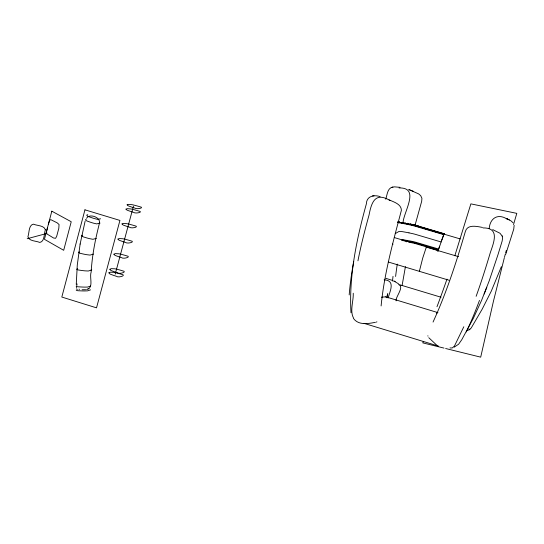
<?xml version="1.0" encoding="UTF-8"?>
<svg xmlns="http://www.w3.org/2000/svg" width="544" height="544" viewBox="0 0 544 544"><rect width="100%" height="100%" fill="white"/><g stroke="black" fill="none" stroke-linecap="round" stroke-linejoin="round"><path stroke-width="0.82" d="M76.962 285.233L76.976 283.88M76.255 284.403L77.282 265.003L80.138 243.97M426.353 247.16L426.272 247.758M353.233 293.223C353.634 301.322 349.54 310.869 353.593 318.199M381.106 305.946C384.241 273.374 393.142 241.76 401.404 210.249C401.234 203.973 393.754 202.028 389.116 199.859M392.489 281.071L393.02 276.366M402.098 285.518L405.43 266.628M387.178 296.657L387.58 294.365L387.314 295.637M443.999 234.682L444.054 234.165L460.244 238.938M80.111 244.106L85.116 221.218M357.952 260.8C360.958 245.378 364.868 230.153 369.05 215.016C371.45 202.538 375.027 191.563 389.973 200.478M387.777 293.42L387.09 296.147M402.988 223.434C403.009 212.636 420.811 187.347 399.065 187.952M47.457 227.786L46.526 231.9L46.995 233.981L53.55 238L55.597 238.306L56.692 236.273L58.82 228.296L59.051 224.522L57.188 222.85L50.769 219.633L49.613 220.429L48.402 224.189M504.329 257.802L493.415 301.369L480.699 357.15L445.631 348.507M504.526 257.067L505.308 254.143M115.212 274.142L133.45 206.224M505.696 252.681L506.294 250.478M385.73 199.213C387.253 195.078 387.26 187.87 392.918 187.054M414.929 225.638L421.695 201.266L421.92 198.315L420.696 195.65L418.676 193.916L409.584 189.87M513.522 224.59L516.8 213.364L470.873 203.871L454.825 255.762M437.886 251.369L443.85 234.206L444.414 233.784L412.542 224.346M388.096 297.969C389.946 291.278 395.746 280.459 384.139 279.82M439.634 246.14L439.049 247.799A19.353 1.53 -73.2 0 0 438.58 249.152L438.042 250.852A9.445 0.748 -73.3 0 0 437.981 251.056M489.165 228.514C490.171 217.852 498.134 213.051 507.552 219.368M505.791 254.136L513.754 229.099L514.148 225.298M441.755 240.122L444.04 234.138M476.129 296.31C481.352 281.921 485.935 267.315 490.314 252.647C493.639 242.706 500.228 227.705 483.058 227.916M396.08 300.852C395.264 297.187 404.892 286.525 398.528 284.512M454.179 347.188L458.646 344.182L461.781 339.701L473.341 318.335L481.61 300.288L489.226 280.772L498.012 254.585L502.146 241.074L502.602 237.993L502.16 235.933M501.35 266.716L491.266 291.183L482.249 309.053L471.213 328.005L469.044 329.834L466.664 330.582M484.153 294.032L486.819 287.239M86.55 218.314C89.25 213.092 101.198 217.335 99.382 223.394C97.492 231.044 95.656 238.707 94.268 246.466C92.732 254.959 91.664 263.541 91.127 272.15C89.223 277.515 94.078 287.973 86.612 289.612M463.814 326.754L454.43 346.079L452.227 347.956L449.956 347.929M433.044 322.068C446.44 292.835 456.375 262.181 465.399 231.37C467.561 224.033 476.959 226.433 482.412 227.426M436.689 313.222L437.634 312.555M419.54 271.191L419.506 271.225A18.945 1.618 -73.3 0 1 419.356 271.34L422.722 258.08L426.312 247.132M469.044 329.834L469.955 329.242M395.257 233.587L399.126 231.377L402.172 231.615A53.557 5.882 16 0 1 409 232.873M401.445 240.23L402.342 239.795A4.658 0.524 16 0 1 402.703 239.788L403.886 239.918M76.514 285.858L76.201 286.328L77.017 286.627A6.684 0.7 -0.1 0 0 78.384 286.817L81.688 287.014A25.711 2.679 -0.1 0 0 84.436 287.11L87.557 287.076L90.501 286.09M77.459 268.75L76.731 269.273L77.602 269.783A6.684 0.782 4.1 0 0 78.968 270.089L82.266 270.552A25.731 2.985 4.1 0 0 85 270.858L88.325 271.014L91.732 269.912M90.535 289.85L87.591 290.856L84.47 290.945A25.711 2.604 -1 0 1 81.729 290.897L78.424 290.754A6.684 0.68 -1 0 1 77.058 290.591L76.208 290.108L77.357 289.551M79.288 251.865L78.56 252.402L79.417 253.021A6.691 0.864 8.3 0 0 80.77 253.456L84.041 254.184A25.752 3.291 8.3 0 0 86.761 254.694L90.059 255.088L93.466 254.089M82.314 235.212L81.586 235.756L82.423 236.477A6.698 0.925 12.2 0 0 83.762 237.021L86.992 237.986A25.779 3.536 12.2 0 0 89.678 238.687L92.942 239.292L96.329 238.394M86.163 219.307L85.435 219.837L86.265 220.612A6.705 0.945 14.7 0 0 87.584 221.224L90.787 222.34A25.806 3.618 14.7 0 0 93.446 223.156L96.682 223.897L100.048 223.094M376.326 322.062L376.91 321.871M27.2 238.714L46.451 233.553M100.579 218.783L97.675 219.388L94.642 218.634A25.813 3.584 14.9 0 1 91.984 217.804L88.781 216.682A6.712 0.938 14.9 0 1 87.462 216.07L86.659 215.152L87.802 214.69M391.809 187.32L394.448 186.85L400.044 187.34M375.442 322.306C368.336 323.694 358.659 325.489 353.661 318.668M380.127 196.676C374.367 194.426 366.472 196.132 366.411 203.714C356.619 239.122 348.86 275.835 350.989 312.752M381.453 297.214L385.744 296.827L437.92 312.623M374.041 195.813L372.429 195.928M85.639 289.707L82.117 289.734M403.696 240.713L403.009 240.645A4.359 0.49 16 0 0 402.88 240.638M397.807 222.142L399.806 222.442M397.977 222.659L400.418 223.04A58.256 6.202 16 0 1 407.449 224.38M397.834 222.054L400.268 222.523A58.385 6.202 16 0 1 407.361 223.876M402.71 240.462L413.692 242.406L438.355 249.75M397.718 221.993L411.584 224.645L443.85 234.206L423.756 228.208M410.992 241.958L414.14 242.624A5.855 0.653 16 0 1 415.813 243.059L422.681 245.086M410.815 242.57L413.964 243.236A5.855 0.66 16 0 1 415.636 243.671L438.178 250.362M408.972 232.859L413.365 233.818A7.99 0.864 16 0 1 415.432 234.362L441.109 241.958M404.974 222.802L405.566 222.918M407.436 224.373L412.155 225.42A10.329 1.081 15.9 0 1 415.079 226.188L443.693 234.634M407.64 223.87L410.584 224.577M407.279 223.285L408.374 223.523M409.537 224.339L407.082 223.754A59.738 6.344 16 0 0 399.969 222.401M409.816 224.339L411.101 224.692M410.856 224.577L411.611 224.815M411.366 224.699L412.107 224.93A10.458 1.095 15.9 0 1 415.058 225.706L417.146 226.304M409.945 223.89L410.951 224.142M443.999 348.099L422.79 342.876A637.146 320.702 -65 0 0 423.368 341.408M458.606 256.693L426.326 247.132M412.706 224.42L419.057 226.277M418.214 226.617L414.827 225.59A10.438 1.088 15.9 0 0 411.869 224.815M419.404 226.923L421.274 227.474M417.996 226.508L421.464 227.576M444.251 233.906L412.964 224.672A9.479 0.986 15.9 0 0 411.937 224.393M438.607 249.03L415.779 242.264A6.052 0.673 16 0 0 414.066 241.815L410.849 241.128A48.538 5.494 16.1 0 0 403.872 239.911M404.437 240.618L394.298 237.551M449.018 280.235L388.26 262.004M392.414 244.072L393.02 244.256M399.731 284.777L441.034 297.228M364.113 323.381L438.498 346.1M385.825 278.317L391.959 280.269M492.606 229.684L493.014 229.826M78.962 289.143L79.574 289.36M385.744 296.827L386.757 297.738M408.598 189.502L413.454 191.338M493.428 229.976L499.956 233.233L502.268 236.15M506.478 218.532L511.095 220.946L513.046 222.761M506.24 218.416L509.388 219.892M395.182 281.629L393.672 280.915L398.541 283.812M437.05 345.474L428.774 337.695M76.779 288.313L76.412 287.429M427.863 335.736L427.978 336.144M399.078 221.666A71.244 7.589 16 0 1 399.643 221.768M406.171 241.733A48.899 5.562 16.1 0 1 406.538 241.794M408.483 242.141A48.899 5.562 16.1 0 1 410.863 242.59M404.423 240.808A48.899 5.549 16.1 0 1 411.04 241.978M410.57 223.836A9.323 0.972 15.9 0 1 411.067 223.965M349.187 294.923A211.154 117.388 -68.7 0 1 353.729 261.542M395.604 276.468A235.776 148.233 -80.2 0 1 397.283 264.092M479.488 300.37A209.841 87.713 -77.4 0 1 466.31 331.956M446.991 279.113A637.146 320.702 -65 0 1 436.988 306.734M87.972 288.687A26.071 2.679 -1 0 1 88.815 288.687M127.14 204.83L127.976 205.666A6.242 0.816 15.1 0 0 129.234 206.224L132.24 207.264A24.024 3.114 15.1 0 0 134.728 208.032C136.503 209.698 145.418 207.706 139.74 206.706A24.337 3.196 15.1 0 0 137.21 205.965L133.763 205.054A6.222 0.809 15.1 0 0 131.872 204.66L128.527 204.381L127.14 204.83M125.99 209.134L126.82 209.977A6.236 0.83 15.1 0 0 128.078 210.535L131.077 211.582A24.018 3.162 15.1 0 0 133.566 212.35C135.354 214.03 144.262 211.976 138.591 210.984A24.33 3.244 15.1 0 0 136.061 210.236L132.62 209.331A6.215 0.823 15.1 0 0 130.723 208.944L127.378 208.665L125.99 209.134M122.019 223.944L122.842 224.815A6.229 0.87 15 0 0 124.093 225.393L127.092 226.44A23.99 3.332 15.1 0 0 129.574 227.215C131.383 228.949 140.298 226.685 134.626 225.712A24.303 3.414 15 0 0 132.104 224.964L128.663 224.06A6.208 0.864 15 0 0 126.772 223.679L123.42 223.441L122.019 223.944M45.376 229.765C43.887 233.757 44.798 241.543 39.834 242.447C36.06 240.754 29.254 241.346 27.9 236.844C29.39 232.852 28.472 225.128 33.388 224.155C37.169 225.842 44.003 225.257 45.376 229.765M117.96 239.095L118.769 239.992A6.222 0.918 15 0 0 120.02 240.577L123.012 241.638A23.963 3.502 15 0 0 125.487 242.413C127.33 244.202 136.238 241.72 130.58 240.774A24.276 3.59 15 0 0 128.058 240.026L124.617 239.122A6.202 0.911 15 0 0 122.726 238.748L119.367 238.544L117.96 239.095M113.907 254.204L114.709 255.136A6.215 0.959 15 0 0 115.954 255.734L118.939 256.802A23.936 3.672 15 0 0 121.414 257.584C123.291 259.413 132.185 256.727 126.534 255.802A24.256 3.767 15 0 0 124.018 255.054L120.584 254.157A6.195 0.952 15 0 0 118.694 253.783L115.328 253.613L113.907 254.204M109.868 269.287L110.656 270.246A6.208 1.006 15 0 0 111.901 270.858L114.879 271.932A23.916 3.835 15 0 0 117.348 272.714C119.286 274.591 128.092 271.721 122.502 270.796A24.228 3.937 15 0 0 119.986 270.048L116.552 269.151A6.188 1 15 0 0 114.662 268.79L111.296 268.654L109.868 269.287M108.916 272.836L109.704 273.809A6.208 1.013 15 0 0 110.942 274.414L113.92 275.495A23.909 3.876 15 0 0 116.396 276.277C118.306 278.174 127.194 275.237 121.55 274.326A24.222 3.978 15 0 0 119.034 273.578L115.607 272.687A6.188 1.006 15 0 0 113.716 272.326L110.35 272.19L108.916 272.836M51.823 211.181L44.431 239.306L63.682 250.301L71.23 221.741L51.823 211.181M84.946 209.828L61.819 297.051L96.519 307.843L119.932 220.429L84.946 209.828"/></g></svg>
